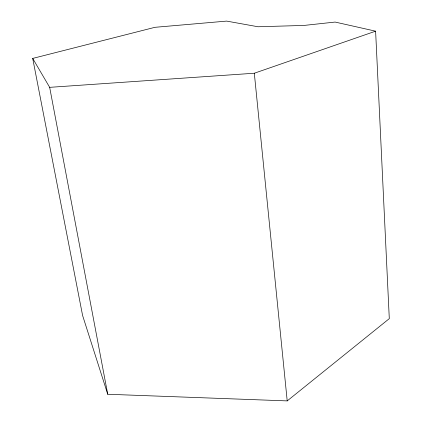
<?xml version="1.0" encoding="UTF-8"?>
<svg xmlns="http://www.w3.org/2000/svg" width="422" height="422" viewBox="0 0 422 422"><rect width="100%" height="100%" fill="white"/><g stroke="black" fill="none" stroke-linecap="round" stroke-linejoin="round"><path stroke-width="0.63" d="M287.208 400.9L389.295 318.642L375.612 31.175L335.121 22.065L304.025 25.431L258.032 26.76L226.646 21.1L154.969 27.309L32.705 58.421L82.601 315.498L107.731 394.259L287.208 400.9L254.313 73.233L375.612 31.175M32.705 58.421L49.669 87.343L254.313 73.233M49.669 87.343L107.731 394.259"/></g></svg>
